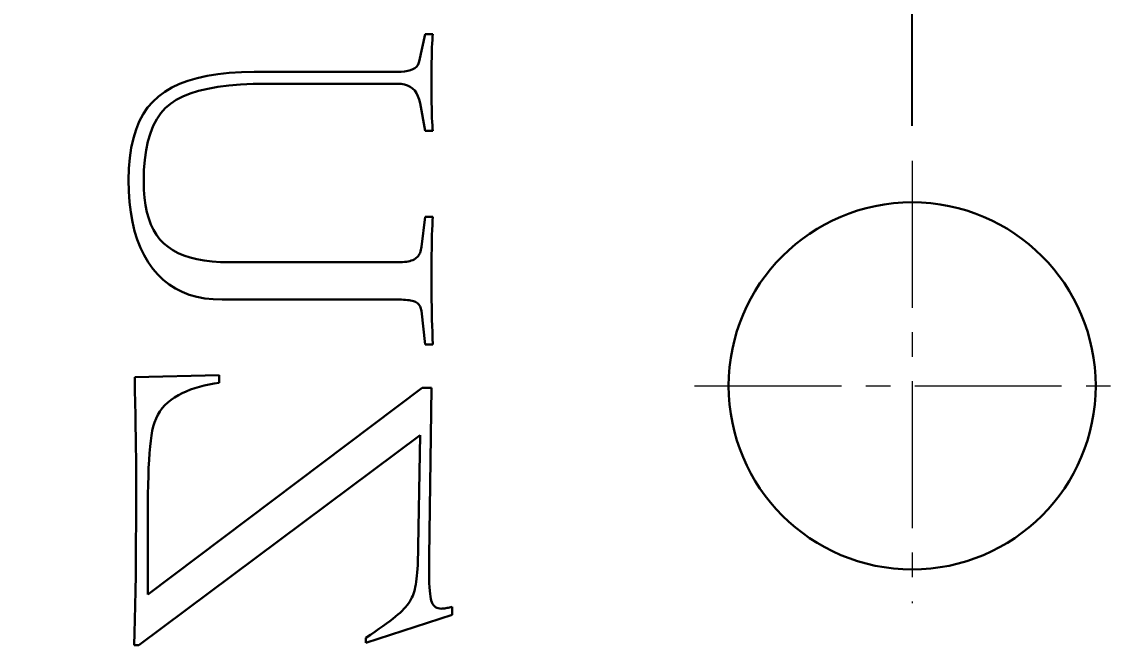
# Model space of a CAD drawing. Header units: millimetres. Extents: x -105 to 105, y -148 to 148.
# Drawn here: x 30.08 to 39.04, y 58.7 to 63.79 of the extents above; entities that cross this region are included whole.
import ezdxf

# ---------------------------------------------------------------- set-up
doc = ezdxf.new("R2010")
doc.units = ezdxf.units.MM
doc.header["$PDSIZE"] = -5
doc.linetypes.add('点画线', pattern=[18, 12, -2, 2, -2])
doc.layers.get('0').update_dxf_attribs({"lineweight": 18})
doc.styles.get("Standard").update_dxf_attribs({"font": 'txt.shx'})
doc.dimstyles.get("Standard").update_dxf_attribs({"dimtxt": 0.18, "dimasz": 0.18, "dimexe": 0.18, "dimexo": 0.0625, "dimgap": 0.09, "dimtad": 0, "dimtih": 1, "dimtoh": 1, "dimdec": 4, "dimzin": 0, "dimdsep": 46, "dimtxsty": 'Standard', "dimcen": 0.09, "dimdle": 0.36, "dimadec": 0, "dimazin": 0, "dimtfac": 1, "dimtdec": 4, "dimtofl": 0, "dimtmove": 0, "dimatfit": 3, "dimfxl": 1, "dimtolj": 1, "dimarcsym": 0})

# ---------------------------------------------------------------- blocks, each defined once
blk = doc.blocks.new('*D6')
at = {"color": 0, "lineweight": -2, "transparency": 16777216}
for p, q in [((8.3532, 62.9437), (8.3532, 76.8586)), ((37.3532, 62.9437), (37.3532, 76.8586)), ((10.8532, 75.6086), (34.8532, 75.6086))]:
    blk.add_line(p, q, dxfattribs=at)
at = {"color": 0, "linetype": '点画线', "transparency": 16777216}
for points in [[(10.8532, 76.0252), (10.8532, 75.1919), (8.3532, 75.6086)], [(34.8532, 76.0252), (34.8532, 75.1919), (37.3532, 75.6086)]]:
    blk.add_solid(points, dxfattribs=at)
at = {"layer": 'Defpoints', "color": 0, "linetype": '点画线', "transparency": 16777216}
for p in [(37.3532, 75.6086), (8.3532, 62.3187), (37.3532, 62.3187)]:
    blk.add_point(p, dxfattribs=at)
at = {"color": 0, "linetype": '点画线', "transparency": 16777216, "insert": (22.8532, 77.4836), "char_height": 2.5, "attachment_point": 5}
blk.add_mtext('\\A1;29', dxfattribs=at)

msp = doc.modelspace()

# ---------------------------------------------------------------- linework, layer by layer
at = {"color": 7, "lineweight": 30, "ltscale": 0.005739}
msp.add_line((33.3742, 63.6939), (33.324, 63.4699), dxfattribs=at)
at = {"color": 7, "lineweight": 30, "ltscale": 0.001544}
for p, q in [((33.436, 63.6939), (33.3742, 63.6939)), ((33.3742, 62.9022), (33.436, 62.9022)), ((33.436, 62.1994), (33.3742, 62.1994)), ((33.3742, 61.1567), (33.436, 61.1567))]:
    msp.add_line(p, q, dxfattribs=at)
at = {"color": 7, "lineweight": 30, "ltscale": 0.000637972}
msp.add_line((33.4318, 63.6471), (33.4338, 63.6725), dxfattribs=at)
at = {"color": 7, "lineweight": 30, "ltscale": 0.000537065}
msp.add_line((33.4338, 63.6725), (33.436, 63.6939), dxfattribs=at)
at = {"color": 7, "lineweight": 30, "ltscale": 0.000943893}
msp.add_line((33.4273, 63.5462), (33.4286, 63.5839), dxfattribs=at)
at = {"color": 7, "lineweight": 30, "ltscale": 0.000841624}
msp.add_line((33.4286, 63.5839), (33.4301, 63.6175), dxfattribs=at)
at = {"color": 7, "lineweight": 30, "ltscale": 0.000739805}
msp.add_line((33.4301, 63.6175), (33.4318, 63.6471), dxfattribs=at)
at = {"color": 7, "lineweight": 30, "ltscale": 0.001148}
msp.add_line((33.4255, 63.4584), (33.4263, 63.5043), dxfattribs=at)
at = {"color": 7, "lineweight": 30, "ltscale": 0.001046}
msp.add_line((33.4263, 63.5043), (33.4273, 63.5462), dxfattribs=at)
at = {"color": 7, "lineweight": 30, "ltscale": 0.000573526}
msp.add_line((33.2526, 63.3985), (33.2305, 63.3926), dxfattribs=at)
at = {"color": 7, "lineweight": 30, "ltscale": 0.000517254}
msp.add_line((33.2719, 63.4062), (33.2526, 63.3985), dxfattribs=at)
at = {"color": 7, "lineweight": 30, "ltscale": 0.000469559}
msp.add_line((33.2882, 63.4155), (33.2719, 63.4062), dxfattribs=at)
at = {"color": 7, "lineweight": 30, "ltscale": 0.000433648}
msp.add_line((33.3015, 63.4266), (33.2882, 63.4155), dxfattribs=at)
at = {"color": 7, "lineweight": 30, "ltscale": 0.000411902}
msp.add_line((33.312, 63.4393), (33.3015, 63.4266), dxfattribs=at)
at = {"color": 7, "lineweight": 30, "ltscale": 0.000406576}
msp.add_line((33.3194, 63.4538), (33.312, 63.4393), dxfattribs=at)
at = {"color": 7, "lineweight": 30, "ltscale": 0.000419323}
msp.add_line((33.324, 63.4699), (33.3194, 63.4538), dxfattribs=at)
at = {"color": 7, "lineweight": 30, "ltscale": 0.001353}
msp.add_line((33.4245, 63.3543), (33.4249, 63.4084), dxfattribs=at)
at = {"color": 7, "lineweight": 30, "ltscale": 0.00125}
msp.add_line((33.4249, 63.4084), (33.4255, 63.4584), dxfattribs=at)
at = {"color": 7, "lineweight": 30, "ltscale": 0.001856}
msp.add_line((31.4345, 63.3126), (31.3651, 63.2865), dxfattribs=at)
at = {"color": 7, "lineweight": 30, "ltscale": 0.001964}
msp.add_line((31.51, 63.3347), (31.4345, 63.3126), dxfattribs=at)
at = {"color": 7, "lineweight": 30, "ltscale": 0.002084}
msp.add_line((31.5913, 63.3528), (31.51, 63.3347), dxfattribs=at)
at = {"color": 7, "lineweight": 30, "ltscale": 0.002211}
msp.add_line((31.6786, 63.3669), (31.5913, 63.3528), dxfattribs=at)
at = {"color": 7, "lineweight": 30, "ltscale": 0.002345}
msp.add_line((31.7719, 63.3769), (31.6786, 63.3669), dxfattribs=at)
at = {"color": 7, "lineweight": 30, "ltscale": 0.002485}
msp.add_line((31.8711, 63.3829), (31.7719, 63.3769), dxfattribs=at)
at = {"color": 7, "lineweight": 30, "ltscale": 0.00263}
msp.add_line((31.9763, 63.3849), (31.8711, 63.3829), dxfattribs=at)
at = {"color": 7, "lineweight": 30, "ltscale": 0.029253}
msp.add_line((33.1464, 63.3849), (31.9763, 63.3849), dxfattribs=at)
at = {"color": 7, "lineweight": 30, "ltscale": 0.000774673}
msp.add_line((33.1773, 63.3858), (33.1464, 63.3849), dxfattribs=at)
at = {"color": 7, "lineweight": 30, "ltscale": 0.000703287}
msp.add_line((33.2054, 63.3883), (33.1773, 63.3858), dxfattribs=at)
at = {"color": 7, "lineweight": 30, "ltscale": 0.000636792}
msp.add_line((33.2305, 63.3926), (33.2054, 63.3883), dxfattribs=at)
at = {"color": 7, "lineweight": 30, "ltscale": 0.001455}
msp.add_line((33.4244, 63.2961), (33.4245, 63.3543), dxfattribs=at)
at = {"color": 7, "lineweight": 30, "ltscale": 0.001605}
msp.add_line((31.244, 63.2223), (31.1923, 63.1841), dxfattribs=at)
at = {"color": 7, "lineweight": 30, "ltscale": 0.001674}
msp.add_line((31.3016, 63.2564), (31.244, 63.2223), dxfattribs=at)
at = {"color": 7, "lineweight": 30, "ltscale": 0.001757}
msp.add_line((31.3651, 63.2865), (31.3016, 63.2564), dxfattribs=at)
at = {"color": 7, "lineweight": 30, "ltscale": 0.001784}
msp.add_line((31.4532, 63.208), (31.5213, 63.2293), dxfattribs=at)
at = {"color": 7, "lineweight": 30, "ltscale": 0.00193}
msp.add_line((31.5213, 63.2293), (31.5964, 63.2474), dxfattribs=at)
at = {"color": 7, "lineweight": 30, "ltscale": 0.002085}
msp.add_line((31.5964, 63.2474), (31.6784, 63.2621), dxfattribs=at)
at = {"color": 7, "lineweight": 30, "ltscale": 0.002245}
msp.add_line((31.6784, 63.2621), (31.7675, 63.2736), dxfattribs=at)
at = {"color": 7, "lineweight": 30, "ltscale": 0.00241}
msp.add_line((31.7675, 63.2736), (31.8636, 63.2818), dxfattribs=at)
at = {"color": 7, "lineweight": 30, "ltscale": 0.002579}
msp.add_line((31.8636, 63.2818), (31.9666, 63.2868), dxfattribs=at)
at = {"color": 7, "lineweight": 30, "ltscale": 0.002751}
msp.add_line((31.9666, 63.2868), (32.0767, 63.2884), dxfattribs=at)
at = {"color": 7, "lineweight": 30, "ltscale": 0.026743}
msp.add_line((32.0767, 63.2884), (33.1464, 63.2884), dxfattribs=at)
at = {"color": 7, "lineweight": 30, "ltscale": 0.000742638}
msp.add_line((33.1464, 63.2884), (33.176, 63.2868), dxfattribs=at)
at = {"color": 7, "lineweight": 30, "ltscale": 0.000690054}
msp.add_line((33.176, 63.2868), (33.2032, 63.2821), dxfattribs=at)
at = {"color": 7, "lineweight": 30, "ltscale": 0.000648136}
msp.add_line((33.2032, 63.2821), (33.2279, 63.2741), dxfattribs=at)
at = {"color": 7, "lineweight": 30, "ltscale": 0.000621405}
msp.add_line((33.2279, 63.2741), (33.2502, 63.2631), dxfattribs=at)
at = {"color": 7, "lineweight": 30, "ltscale": 0.000609394}
msp.add_line((33.2502, 63.2631), (33.2699, 63.2488), dxfattribs=at)
at = {"color": 7, "lineweight": 30, "ltscale": 0.000613796}
msp.add_line((33.2699, 63.2488), (33.2872, 63.2314), dxfattribs=at)
at = {"color": 7, "lineweight": 30, "ltscale": 0.000634117}
msp.add_line((33.2872, 63.2314), (33.3021, 63.2108), dxfattribs=at)
at = {"color": 7, "lineweight": 30, "ltscale": 0.001454}
msp.add_line((33.4245, 63.238), (33.4244, 63.2961), dxfattribs=at)
at = {"color": 7, "lineweight": 30, "ltscale": 0.00135}
msp.add_line((33.4249, 63.184), (33.4245, 63.238), dxfattribs=at)
at = {"color": 7, "lineweight": 30, "ltscale": 0.001596}
msp.add_line((31.1461, 63.1412), (31.1047, 63.0925), dxfattribs=at)
at = {"color": 7, "lineweight": 30, "ltscale": 0.001578}
msp.add_line((31.1923, 63.1841), (31.1461, 63.1412), dxfattribs=at)
at = {"color": 7, "lineweight": 30, "ltscale": 0.001371}
msp.add_line((31.2494, 63.0884), (31.2908, 63.1243), dxfattribs=at)
at = {"color": 7, "lineweight": 30, "ltscale": 0.001412}
msp.add_line((31.2908, 63.1243), (31.3379, 63.1555), dxfattribs=at)
at = {"color": 7, "lineweight": 30, "ltscale": 0.001523}
msp.add_line((31.3379, 63.1555), (31.3921, 63.1834), dxfattribs=at)
at = {"color": 7, "lineweight": 30, "ltscale": 0.001647}
msp.add_line((31.3921, 63.1834), (31.4532, 63.208), dxfattribs=at)
at = {"color": 7, "lineweight": 30, "ltscale": 0.000669515}
msp.add_line((33.3021, 63.2108), (33.3144, 63.1871), dxfattribs=at)
at = {"color": 7, "lineweight": 30, "ltscale": 0.0007167}
msp.add_line((33.3144, 63.1871), (33.3243, 63.1602), dxfattribs=at)
at = {"color": 7, "lineweight": 30, "ltscale": 0.000774767}
msp.add_line((33.3243, 63.1602), (33.3317, 63.1301), dxfattribs=at)
at = {"color": 7, "lineweight": 30, "ltscale": 0.005794}
msp.add_line((33.3317, 63.1301), (33.3742, 62.9022), dxfattribs=at)
at = {"color": 7, "lineweight": 30, "ltscale": 0.001246}
msp.add_line((33.4255, 63.1341), (33.4249, 63.184), dxfattribs=at)
at = {"color": 7, "lineweight": 30, "ltscale": 0.001141}
msp.add_line((33.4263, 63.0885), (33.4255, 63.1341), dxfattribs=at)
at = {"color": 7, "lineweight": 30, "ltscale": 0.001693}
msp.add_line((31.0682, 63.0383), (31.0366, 62.9784), dxfattribs=at)
at = {"color": 7, "lineweight": 30, "ltscale": 0.001635}
msp.add_line((31.1047, 63.0925), (31.0682, 63.0383), dxfattribs=at)
at = {"color": 7, "lineweight": 30, "ltscale": 0.001456}
msp.add_line((31.1795, 62.9982), (31.2123, 63.0463), dxfattribs=at)
at = {"color": 7, "lineweight": 30, "ltscale": 0.001402}
msp.add_line((31.2123, 63.0463), (31.2494, 63.0884), dxfattribs=at)
at = {"color": 7, "lineweight": 30, "ltscale": 0.001037}
msp.add_line((33.4273, 63.047), (33.4263, 63.0885), dxfattribs=at)
at = {"color": 7, "lineweight": 30, "ltscale": 0.000933027}
msp.add_line((33.4286, 63.0097), (33.4273, 63.047), dxfattribs=at)
at = {"color": 7, "lineweight": 30, "ltscale": 0.00177}
msp.add_line((31.0366, 62.9784), (31.0099, 62.9128), dxfattribs=at)
at = {"color": 7, "lineweight": 30, "ltscale": 0.001532}
msp.add_line((31.1512, 62.9438), (31.1795, 62.9982), dxfattribs=at)
at = {"color": 7, "lineweight": 30, "ltscale": 0.000829049}
msp.add_line((33.4301, 62.9766), (33.4286, 63.0097), dxfattribs=at)
at = {"color": 7, "lineweight": 30, "ltscale": 0.000725525}
msp.add_line((33.4318, 62.9476), (33.4301, 62.9766), dxfattribs=at)
at = {"color": 7, "lineweight": 30, "ltscale": 0.000621618}
msp.add_line((33.4338, 62.9228), (33.4318, 62.9476), dxfattribs=at)
at = {"color": 7, "lineweight": 30, "ltscale": 0.001862}
msp.add_line((31.0099, 62.9128), (30.988, 62.8417), dxfattribs=at)
at = {"color": 7, "lineweight": 30, "ltscale": 0.001736}
msp.add_line((31.1075, 62.8168), (31.1272, 62.8834), dxfattribs=at)
at = {"color": 7, "lineweight": 30, "ltscale": 0.001626}
msp.add_line((31.1272, 62.8834), (31.1512, 62.9438), dxfattribs=at)
at = {"color": 7, "lineweight": 30, "ltscale": 0.000518664}
msp.add_line((33.436, 62.9022), (33.4338, 62.9228), dxfattribs=at)
at = {"color": 7, "lineweight": 30, "ltscale": 0.001967}
msp.add_line((30.988, 62.8417), (30.971, 62.7649), dxfattribs=at)
at = {"color": 7, "lineweight": 30, "ltscale": 0.001858}
msp.add_line((31.0923, 62.7441), (31.1075, 62.8168), dxfattribs=at)
at = {"color": 7, "lineweight": 30, "ltscale": 0.00221}
msp.add_line((30.9588, 62.6824), (30.9515, 62.5943), dxfattribs=at)
at = {"color": 7, "lineweight": 30, "ltscale": 0.002083}
msp.add_line((30.971, 62.7649), (30.9588, 62.6824), dxfattribs=at)
at = {"color": 7, "lineweight": 30, "ltscale": 0.001991}
msp.add_line((31.0813, 62.6652), (31.0923, 62.7441), dxfattribs=at)
at = {"color": 7, "lineweight": 30, "ltscale": 0.002344}
msp.add_line((30.9515, 62.5943), (30.949, 62.5006), dxfattribs=at)
at = {"color": 7, "lineweight": 30, "ltscale": 0.002131}
msp.add_line((31.0748, 62.5802), (31.0813, 62.6652), dxfattribs=at)
at = {"linetype": '点画线', "ltscale": 0.1}
for p, q in [((37.3532, 62.6568), (37.3532, 59.0419)), ((35.5748, 60.8187), (39.044, 60.8187))]:
    msp.add_line(p, q, dxfattribs=at)
at = {"color": 7, "lineweight": 30, "ltscale": 0.002302}
msp.add_line((30.949, 62.5006), (30.951, 62.4086), dxfattribs=at)
at = {"color": 7, "lineweight": 30, "ltscale": 0.00228}
msp.add_line((31.0726, 62.489), (31.0748, 62.5802), dxfattribs=at)
at = {"color": 7, "lineweight": 30, "ltscale": 0.002197}
msp.add_line((30.951, 62.4086), (30.9569, 62.3209), dxfattribs=at)
at = {"color": 7, "lineweight": 30, "ltscale": 0.001708}
msp.add_line((31.0743, 62.4207), (31.0726, 62.489), dxfattribs=at)
at = {"color": 7, "lineweight": 30, "ltscale": 0.001614}
msp.add_line((31.0792, 62.3563), (31.0743, 62.4207), dxfattribs=at)
at = {"color": 7, "lineweight": 30, "ltscale": 0.002098}
msp.add_line((30.9569, 62.3209), (30.9668, 62.2376), dxfattribs=at)
at = {"color": 7, "lineweight": 30, "ltscale": 0.001525}
msp.add_line((31.0874, 62.2959), (31.0792, 62.3563), dxfattribs=at)
at = {"color": 7, "lineweight": 30, "ltscale": 0.002004}
msp.add_line((30.9668, 62.2376), (30.9806, 62.1586), dxfattribs=at)
at = {"color": 7, "lineweight": 30, "ltscale": 0.001441}
msp.add_line((31.0989, 62.2394), (31.0874, 62.2959), dxfattribs=at)
at = {"color": 7, "lineweight": 30, "ltscale": 0.001365}
msp.add_line((31.1137, 62.1868), (31.0989, 62.2394), dxfattribs=at)
at = {"color": 7, "lineweight": 30, "ltscale": 0.001916}
msp.add_line((30.9806, 62.1586), (30.9983, 62.084), dxfattribs=at)
at = {"color": 7, "lineweight": 30, "ltscale": 0.001297}
msp.add_line((31.1317, 62.1382), (31.1137, 62.1868), dxfattribs=at)
at = {"color": 7, "lineweight": 30, "ltscale": 0.001238}
msp.add_line((31.1531, 62.0935), (31.1317, 62.1382), dxfattribs=at)
at = {"color": 7, "lineweight": 30, "ltscale": 0.006131}
msp.add_line((33.3742, 62.1994), (33.3433, 61.9561), dxfattribs=at)
at = {"color": 7, "lineweight": 30, "ltscale": 0.000878928}
msp.add_line((33.4318, 62.1341), (33.4338, 62.1692), dxfattribs=at)
at = {"color": 7, "lineweight": 30, "ltscale": 0.000757685}
msp.add_line((33.4338, 62.1692), (33.436, 62.1994), dxfattribs=at)
at = {"color": 7, "lineweight": 30, "ltscale": 0.001838}
msp.add_line((30.9983, 62.084), (31.0199, 62.0138), dxfattribs=at)
at = {"color": 7, "lineweight": 30, "ltscale": 0.00119}
msp.add_line((31.1777, 62.0528), (31.1531, 62.0935), dxfattribs=at)
at = {"color": 7, "lineweight": 30, "ltscale": 0.001155}
msp.add_line((31.2056, 62.016), (31.1777, 62.0528), dxfattribs=at)
at = {"color": 7, "lineweight": 30, "ltscale": 0.001243}
msp.add_line((33.4273, 61.9995), (33.4286, 62.0492), dxfattribs=at)
at = {"color": 7, "lineweight": 30, "ltscale": 0.001122}
msp.add_line((33.4286, 62.0492), (33.4301, 62.0941), dxfattribs=at)
at = {"color": 7, "lineweight": 30, "ltscale": 0.001}
msp.add_line((33.4301, 62.0941), (33.4318, 62.1341), dxfattribs=at)
at = {"color": 7, "lineweight": 30, "ltscale": 0.001766}
msp.add_line((31.0199, 62.0138), (31.0455, 61.9479), dxfattribs=at)
at = {"color": 7, "lineweight": 30, "ltscale": 0.001132}
msp.add_line((31.2367, 61.9831), (31.2056, 62.016), dxfattribs=at)
at = {"color": 7, "lineweight": 30, "ltscale": 0.00114}
msp.add_line((31.2716, 61.9538), (31.2367, 61.9831), dxfattribs=at)
at = {"color": 7, "lineweight": 30, "ltscale": 0.001364}
msp.add_line((33.4263, 61.945), (33.4273, 61.9995), dxfattribs=at)
at = {"color": 7, "lineweight": 30, "ltscale": 0.001706}
msp.add_line((31.0455, 61.9479), (31.0751, 61.8864), dxfattribs=at)
at = {"color": 7, "lineweight": 30, "ltscale": 0.001656}
msp.add_line((31.0751, 61.8864), (31.1086, 61.8293), dxfattribs=at)
at = {"color": 7, "lineweight": 30, "ltscale": 0.001176}
msp.add_line((31.3106, 61.9275), (31.2716, 61.9538), dxfattribs=at)
at = {"color": 7, "lineweight": 30, "ltscale": 0.001224}
msp.add_line((31.3538, 61.9044), (31.3106, 61.9275), dxfattribs=at)
at = {"color": 7, "lineweight": 30, "ltscale": 0.001285}
msp.add_line((31.4011, 61.8843), (31.3538, 61.9044), dxfattribs=at)
at = {"color": 7, "lineweight": 30, "ltscale": 0.001354}
msp.add_line((31.4525, 61.8673), (31.4011, 61.8843), dxfattribs=at)
at = {"color": 7, "lineweight": 30, "ltscale": 0.000261867}
msp.add_line((33.3075, 61.8708), (33.2997, 61.8638), dxfattribs=at)
at = {"color": 7, "lineweight": 30, "ltscale": 0.000263073}
msp.add_line((33.3145, 61.8786), (33.3075, 61.8708), dxfattribs=at)
at = {"color": 7, "lineweight": 30, "ltscale": 0.000267352}
msp.add_line((33.3208, 61.8873), (33.3145, 61.8786), dxfattribs=at)
at = {"color": 7, "lineweight": 30, "ltscale": 0.000274318}
msp.add_line((33.3264, 61.8967), (33.3208, 61.8873), dxfattribs=at)
at = {"color": 7, "lineweight": 30, "ltscale": 0.000283601}
msp.add_line((33.3313, 61.907), (33.3264, 61.8967), dxfattribs=at)
at = {"color": 7, "lineweight": 30, "ltscale": 0.000294856}
msp.add_line((33.3354, 61.918), (33.3313, 61.907), dxfattribs=at)
at = {"color": 7, "lineweight": 30, "ltscale": 0.000308813}
msp.add_line((33.3388, 61.9299), (33.3354, 61.918), dxfattribs=at)
at = {"color": 7, "lineweight": 30, "ltscale": 0.000323876}
msp.add_line((33.3414, 61.9426), (33.3388, 61.9299), dxfattribs=at)
at = {"color": 7, "lineweight": 30, "ltscale": 0.000340898}
msp.add_line((33.3433, 61.9561), (33.3414, 61.9426), dxfattribs=at)
at = {"color": 7, "lineweight": 30, "ltscale": 0.001607}
for p, q in [((33.4249, 61.8213), (33.4255, 61.8855)), ((31.6316, 61.8348), (31.5678, 61.8426))]:
    msp.add_line(p, q, dxfattribs=at)
at = {"color": 7, "lineweight": 30, "ltscale": 0.001486}
msp.add_line((33.4255, 61.8855), (33.4263, 61.945), dxfattribs=at)
at = {"color": 7, "lineweight": 30, "ltscale": 0.001617}
msp.add_line((31.1086, 61.8293), (31.146, 61.7765), dxfattribs=at)
at = {"color": 7, "lineweight": 30, "ltscale": 0.001431}
msp.add_line((31.5081, 61.8534), (31.4525, 61.8673), dxfattribs=at)
at = {"color": 7, "lineweight": 30, "ltscale": 0.001517}
msp.add_line((31.5678, 61.8426), (31.5081, 61.8534), dxfattribs=at)
at = {"color": 7, "lineweight": 30, "ltscale": 0.001702}
msp.add_line((31.6995, 61.8302), (31.6316, 61.8348), dxfattribs=at)
at = {"color": 7, "lineweight": 30, "ltscale": 0.001802}
msp.add_line((31.7716, 61.8287), (31.6995, 61.8302), dxfattribs=at)
at = {"color": 7, "lineweight": 30, "ltscale": 0.034466}
msp.add_line((33.1502, 61.8287), (31.7716, 61.8287), dxfattribs=at)
at = {"color": 7, "lineweight": 30, "ltscale": 0.000470027}
msp.add_line((33.169, 61.829), (33.1502, 61.8287), dxfattribs=at)
at = {"color": 7, "lineweight": 30, "ltscale": 0.000443801}
msp.add_line((33.1867, 61.8298), (33.169, 61.829), dxfattribs=at)
at = {"color": 7, "lineweight": 30, "ltscale": 0.000419642}
msp.add_line((33.2035, 61.8313), (33.1867, 61.8298), dxfattribs=at)
at = {"color": 7, "lineweight": 30, "ltscale": 0.000394663}
msp.add_line((33.2191, 61.8333), (33.2035, 61.8313), dxfattribs=at)
at = {"color": 7, "lineweight": 30, "ltscale": 0.000371191}
msp.add_line((33.2337, 61.8359), (33.2191, 61.8333), dxfattribs=at)
at = {"color": 7, "lineweight": 30, "ltscale": 0.000348744}
msp.add_line((33.2473, 61.8391), (33.2337, 61.8359), dxfattribs=at)
at = {"color": 7, "lineweight": 30, "ltscale": 0.000326633}
msp.add_line((33.2598, 61.8429), (33.2473, 61.8391), dxfattribs=at)
at = {"color": 7, "lineweight": 30, "ltscale": 0.000307422}
msp.add_line((33.2713, 61.8472), (33.2598, 61.8429), dxfattribs=at)
at = {"color": 7, "lineweight": 30, "ltscale": 0.000288555}
msp.add_line((33.2818, 61.8521), (33.2713, 61.8472), dxfattribs=at)
at = {"color": 7, "lineweight": 30, "ltscale": 0.000272268}
msp.add_line((33.2912, 61.8576), (33.2818, 61.8521), dxfattribs=at)
at = {"color": 7, "lineweight": 30, "ltscale": 0.000263354}
msp.add_line((33.2997, 61.8638), (33.2912, 61.8576), dxfattribs=at)
at = {"color": 7, "lineweight": 30, "ltscale": 0.001729}
msp.add_line((33.4245, 61.7521), (33.4249, 61.8213), dxfattribs=at)
at = {"color": 7, "lineweight": 30, "ltscale": 0.001581}
msp.add_line((31.146, 61.7765), (31.1871, 61.7285), dxfattribs=at)
at = {"color": 7, "lineweight": 30, "ltscale": 0.001549}
msp.add_line((31.1871, 61.7285), (31.2317, 61.6855), dxfattribs=at)
at = {"color": 7, "lineweight": 30, "ltscale": 0.001851}
msp.add_line((33.4244, 61.6781), (33.4245, 61.7521), dxfattribs=at)
at = {"color": 7, "lineweight": 30, "ltscale": 0.001531}
msp.add_line((31.2317, 61.6855), (31.2798, 61.6475), dxfattribs=at)
at = {"color": 7, "lineweight": 30, "ltscale": 0.001529}
msp.add_line((31.2798, 61.6475), (31.3314, 61.6146), dxfattribs=at)
at = {"color": 7, "lineweight": 30, "ltscale": 0.001541}
msp.add_line((31.3314, 61.6146), (31.3864, 61.5868), dxfattribs=at)
at = {"color": 7, "lineweight": 30, "ltscale": 0.001329}
msp.add_line((33.4245, 61.6249), (33.4244, 61.6781), dxfattribs=at)
at = {"color": 7, "lineweight": 30, "ltscale": 0.001324}
msp.add_line((33.4249, 61.5719), (33.4245, 61.6249), dxfattribs=at)
at = {"color": 7, "lineweight": 30, "ltscale": 0.001569}
msp.add_line((31.3864, 61.5868), (31.4449, 61.5641), dxfattribs=at)
at = {"color": 7, "lineweight": 30, "ltscale": 0.001611}
msp.add_line((31.4449, 61.5641), (31.5069, 61.5464), dxfattribs=at)
at = {"color": 7, "lineweight": 30, "ltscale": 0.001667}
msp.add_line((31.5069, 61.5464), (31.5723, 61.5337), dxfattribs=at)
at = {"color": 7, "lineweight": 30, "ltscale": 0.001734}
msp.add_line((31.5723, 61.5337), (31.6413, 61.5261), dxfattribs=at)
at = {"color": 7, "lineweight": 30, "ltscale": 0.001811}
msp.add_line((31.6413, 61.5261), (31.7137, 61.5236), dxfattribs=at)
at = {"color": 7, "lineweight": 30, "ltscale": 0.036204}
msp.add_line((31.7137, 61.5236), (33.1618, 61.5236), dxfattribs=at)
at = {"color": 7, "lineweight": 30, "ltscale": 0.00045016}
msp.add_line((33.1618, 61.5236), (33.1798, 61.5234), dxfattribs=at)
at = {"color": 7, "lineweight": 30, "ltscale": 0.000424442}
msp.add_line((33.1798, 61.5234), (33.1968, 61.5228), dxfattribs=at)
at = {"color": 7, "lineweight": 30, "ltscale": 0.000398979}
msp.add_line((33.1968, 61.5228), (33.2127, 61.5219), dxfattribs=at)
at = {"color": 7, "lineweight": 30, "ltscale": 0.000373842}
msp.add_line((33.2127, 61.5219), (33.2276, 61.5205), dxfattribs=at)
at = {"color": 7, "lineweight": 30, "ltscale": 0.000349094}
msp.add_line((33.2276, 61.5205), (33.2415, 61.5188), dxfattribs=at)
at = {"color": 7, "lineweight": 30, "ltscale": 0.000324039}
msp.add_line((33.2415, 61.5188), (33.2543, 61.5166), dxfattribs=at)
at = {"color": 7, "lineweight": 30, "ltscale": 0.000301106}
msp.add_line((33.2543, 61.5166), (33.266, 61.5141), dxfattribs=at)
at = {"color": 7, "lineweight": 30, "ltscale": 0.000277477}
msp.add_line((33.266, 61.5141), (33.2767, 61.5112), dxfattribs=at)
at = {"color": 7, "lineweight": 30, "ltscale": 0.00025538}
msp.add_line((33.2767, 61.5112), (33.2864, 61.5079), dxfattribs=at)
at = {"color": 7, "lineweight": 30, "ltscale": 0.001318}
msp.add_line((33.4255, 61.5192), (33.4249, 61.5719), dxfattribs=at)
at = {"color": 7, "lineweight": 30, "ltscale": 0.001312}
msp.add_line((33.4263, 61.4667), (33.4255, 61.5192), dxfattribs=at)
at = {"color": 7, "lineweight": 30, "ltscale": 0.000234595}
msp.add_line((33.2864, 61.5079), (33.2951, 61.5043), dxfattribs=at)
at = {"color": 7, "lineweight": 30, "ltscale": 0.000221212}
msp.add_line((33.2951, 61.5043), (33.3028, 61.5001), dxfattribs=at)
at = {"color": 7, "lineweight": 30, "ltscale": 0.000215858}
msp.add_line((33.3028, 61.5001), (33.3099, 61.4952), dxfattribs=at)
at = {"color": 7, "lineweight": 30, "ltscale": 0.000213917}
msp.add_line((33.3099, 61.4952), (33.3164, 61.4896), dxfattribs=at)
at = {"color": 7, "lineweight": 30, "ltscale": 0.000214606}
msp.add_line((33.3164, 61.4896), (33.3222, 61.4833), dxfattribs=at)
at = {"color": 7, "lineweight": 30, "ltscale": 0.000217139}
msp.add_line((33.3222, 61.4833), (33.3274, 61.4763), dxfattribs=at)
at = {"color": 7, "lineweight": 30, "ltscale": 0.000222252}
msp.add_line((33.3274, 61.4763), (33.3319, 61.4686), dxfattribs=at)
at = {"color": 7, "lineweight": 30, "ltscale": 0.000230609}
msp.add_line((33.3319, 61.4686), (33.3357, 61.4602), dxfattribs=at)
at = {"color": 7, "lineweight": 30, "ltscale": 0.000240264}
msp.add_line((33.3357, 61.4602), (33.3389, 61.4511), dxfattribs=at)
at = {"color": 7, "lineweight": 30, "ltscale": 0.000252219}
msp.add_line((33.3389, 61.4511), (33.3414, 61.4414), dxfattribs=at)
at = {"color": 7, "lineweight": 30, "ltscale": 0.000265982}
msp.add_line((33.3414, 61.4414), (33.3433, 61.4309), dxfattribs=at)
at = {"color": 7, "lineweight": 30, "ltscale": 0.006898}
msp.add_line((33.3433, 61.4309), (33.3742, 61.1567), dxfattribs=at)
at = {"color": 7, "lineweight": 30, "ltscale": 0.001306}
msp.add_line((33.4273, 61.4145), (33.4263, 61.4667), dxfattribs=at)
at = {"color": 7, "lineweight": 30, "ltscale": 0.001301}
msp.add_line((33.4286, 61.3625), (33.4273, 61.4145), dxfattribs=at)
at = {"color": 7, "lineweight": 30, "ltscale": 0.001295}
msp.add_line((33.4301, 61.3107), (33.4286, 61.3625), dxfattribs=at)
at = {"color": 7, "lineweight": 30, "ltscale": 0.00129}
msp.add_line((33.4318, 61.2591), (33.4301, 61.3107), dxfattribs=at)
at = {"color": 7, "lineweight": 30, "ltscale": 0.001284}
msp.add_line((33.4338, 61.2078), (33.4318, 61.2591), dxfattribs=at)
at = {"color": 7, "lineweight": 30, "ltscale": 0.001278}
msp.add_line((33.436, 61.1567), (33.4338, 61.2078), dxfattribs=at)
at = {"color": 7, "lineweight": 30, "ltscale": 0.017286}
msp.add_line((31.6905, 60.9057), (30.9992, 60.8903), dxfattribs=at)
at = {"color": 7, "lineweight": 30, "ltscale": 0.002671}
msp.add_line((30.9992, 60.8903), (31.0014, 60.7834), dxfattribs=at)
at = {"color": 7, "lineweight": 30, "ltscale": 0.001545}
msp.add_line((31.6905, 60.8439), (31.6905, 60.9057), dxfattribs=at)
at = {"color": 7, "lineweight": 30, "ltscale": 0.07011}
msp.add_line((33.3472, 60.8014), (31.1074, 59.1139), dxfattribs=at)
at = {"color": 7, "lineweight": 30, "ltscale": 0.000948905}
msp.add_line((31.4553, 60.7879), (31.4911, 60.8005), dxfattribs=at)
at = {"color": 7, "lineweight": 30, "ltscale": 0.000971413}
msp.add_line((31.4911, 60.8005), (31.5283, 60.8118), dxfattribs=at)
at = {"color": 7, "lineweight": 30, "ltscale": 0.00099477}
msp.add_line((31.5283, 60.8118), (31.5668, 60.8218), dxfattribs=at)
at = {"color": 7, "lineweight": 30, "ltscale": 0.001021}
msp.add_line((31.5668, 60.8218), (31.6067, 60.8305), dxfattribs=at)
at = {"color": 7, "lineweight": 30, "ltscale": 0.001047}
msp.add_line((31.6067, 60.8305), (31.6479, 60.8379), dxfattribs=at)
at = {"color": 7, "lineweight": 30, "ltscale": 0.001075}
msp.add_line((31.6479, 60.8379), (31.6905, 60.8439), dxfattribs=at)
at = {"color": 7, "lineweight": 30, "ltscale": 0.001931}
msp.add_line((33.4244, 60.8014), (33.3472, 60.8014), dxfattribs=at)
at = {"color": 7, "lineweight": 30, "ltscale": 0.034469}
msp.add_line((33.4051, 59.4228), (33.4244, 60.8014), dxfattribs=at)
at = {"color": 7, "lineweight": 30, "ltscale": 0.002567}
msp.add_line((31.0014, 60.7834), (31.0034, 60.6808), dxfattribs=at)
at = {"color": 7, "lineweight": 30, "ltscale": 0.000844306}
msp.add_line((31.2706, 60.6837), (31.297, 60.7048), dxfattribs=at)
at = {"color": 7, "lineweight": 30, "ltscale": 0.000863784}
msp.add_line((31.297, 60.7048), (31.3256, 60.7242), dxfattribs=at)
at = {"color": 7, "lineweight": 30, "ltscale": 0.000881653}
msp.add_line((31.3256, 60.7242), (31.356, 60.7421), dxfattribs=at)
at = {"color": 7, "lineweight": 30, "ltscale": 0.000895685}
msp.add_line((31.356, 60.7421), (31.3877, 60.7587), dxfattribs=at)
at = {"color": 7, "lineweight": 30, "ltscale": 0.000911457}
msp.add_line((31.3877, 60.7587), (31.4208, 60.7739), dxfattribs=at)
at = {"color": 7, "lineweight": 30, "ltscale": 0.000929957}
msp.add_line((31.4208, 60.7739), (31.4553, 60.7879), dxfattribs=at)
at = {"color": 7, "lineweight": 30, "ltscale": 0.002462}
msp.add_line((31.0034, 60.6808), (31.0052, 60.5823), dxfattribs=at)
at = {"color": 7, "lineweight": 30, "ltscale": 0.000819566}
msp.add_line((31.2054, 60.6098), (31.2249, 60.6362), dxfattribs=at)
at = {"color": 7, "lineweight": 30, "ltscale": 0.000821433}
msp.add_line((31.2249, 60.6362), (31.2466, 60.6608), dxfattribs=at)
at = {"color": 7, "lineweight": 30, "ltscale": 0.00082942}
msp.add_line((31.2466, 60.6608), (31.2706, 60.6837), dxfattribs=at)
at = {"color": 7, "lineweight": 30, "ltscale": 0.002358}
msp.add_line((31.0052, 60.5823), (31.0067, 60.488), dxfattribs=at)
at = {"color": 7, "lineweight": 30, "ltscale": 0.00084994}
msp.add_line((31.1606, 60.5203), (31.1732, 60.5519), dxfattribs=at)
at = {"color": 7, "lineweight": 30, "ltscale": 0.000834397}
msp.add_line((31.1732, 60.5519), (31.1882, 60.5817), dxfattribs=at)
at = {"color": 7, "lineweight": 30, "ltscale": 0.000823391}
msp.add_line((31.1882, 60.5817), (31.2054, 60.6098), dxfattribs=at)
at = {"color": 7, "lineweight": 30, "ltscale": 0.002254}
msp.add_line((31.0067, 60.488), (31.0079, 60.3979), dxfattribs=at)
at = {"color": 7, "lineweight": 30, "ltscale": 0.000972319}
msp.add_line((31.1355, 60.4136), (31.1421, 60.452), dxfattribs=at)
at = {"color": 7, "lineweight": 30, "ltscale": 0.000898887}
msp.add_line((31.1421, 60.452), (31.1502, 60.487), dxfattribs=at)
at = {"color": 7, "lineweight": 30, "ltscale": 0.000872214}
msp.add_line((31.1502, 60.487), (31.1606, 60.5203), dxfattribs=at)
at = {"color": 7, "lineweight": 30, "ltscale": 0.002149}
msp.add_line((31.0079, 60.3979), (31.009, 60.3119), dxfattribs=at)
at = {"color": 7, "lineweight": 30, "ltscale": 0.071674}
msp.add_line((31.034, 58.7007), (33.3317, 60.4153), dxfattribs=at)
at = {"color": 7, "lineweight": 30, "ltscale": 0.001207}
msp.add_line((31.1244, 60.3225), (31.1296, 60.3705), dxfattribs=at)
at = {"color": 7, "lineweight": 30, "ltscale": 0.001089}
msp.add_line((31.1296, 60.3705), (31.1355, 60.4136), dxfattribs=at)
at = {"color": 7, "lineweight": 30, "ltscale": 0.026554}
msp.add_line((33.3317, 60.4153), (33.3124, 59.3533), dxfattribs=at)
at = {"color": 7, "lineweight": 30, "ltscale": 0.002045}
msp.add_line((31.009, 60.3119), (31.0098, 60.2301), dxfattribs=at)
at = {"color": 7, "lineweight": 30, "ltscale": 0.001444}
msp.add_line((31.1161, 60.212), (31.1199, 60.2697), dxfattribs=at)
at = {"color": 7, "lineweight": 30, "ltscale": 0.001325}
msp.add_line((31.1199, 60.2697), (31.1244, 60.3225), dxfattribs=at)
at = {"color": 7, "lineweight": 30, "ltscale": 0.001941}
msp.add_line((31.0098, 60.2301), (31.0104, 60.1525), dxfattribs=at)
at = {"color": 7, "lineweight": 30, "ltscale": 0.001563}
msp.add_line((31.113, 60.1496), (31.1161, 60.212), dxfattribs=at)
at = {"color": 7, "lineweight": 30, "ltscale": 0.001836}
msp.add_line((31.0104, 60.1525), (31.0107, 60.0791), dxfattribs=at)
at = {"color": 7, "lineweight": 30, "ltscale": 0.001732}
msp.add_line((31.0107, 60.0791), (31.0108, 60.0098), dxfattribs=at)
at = {"color": 7, "lineweight": 30, "ltscale": 0.001804}
msp.add_line((31.1088, 60.0102), (31.1105, 60.0823), dxfattribs=at)
at = {"color": 7, "lineweight": 30, "ltscale": 0.001683}
msp.add_line((31.1105, 60.0823), (31.113, 60.1496), dxfattribs=at)
at = {"color": 7, "lineweight": 30, "ltscale": 0.004029}
msp.add_line((31.0108, 60.0098), (31.0107, 59.8486), dxfattribs=at)
at = {"color": 7, "lineweight": 30, "ltscale": 0.001924}
msp.add_line((31.1077, 59.9332), (31.1088, 60.0102), dxfattribs=at)
at = {"color": 7, "lineweight": 30, "ltscale": 0.002044}
msp.add_line((31.1074, 59.8515), (31.1077, 59.9332), dxfattribs=at)
at = {"color": 7, "lineweight": 30, "ltscale": 0.003861}
msp.add_line((31.0107, 59.8486), (31.0102, 59.6942), dxfattribs=at)
at = {"color": 7, "lineweight": 30, "ltscale": 0.01844}
msp.add_line((31.1074, 59.1139), (31.1074, 59.8515), dxfattribs=at)
at = {"color": 7, "lineweight": 30, "ltscale": 0.003693}
msp.add_line((31.0102, 59.6942), (31.0094, 59.5465), dxfattribs=at)
at = {"color": 7, "lineweight": 30, "ltscale": 0.003525}
msp.add_line((31.0094, 59.5465), (31.0084, 59.4055), dxfattribs=at)
at = {"color": 7, "lineweight": 30, "ltscale": 0.003357}
msp.add_line((31.0084, 59.4055), (31.007, 59.2712), dxfattribs=at)
at = {"color": 7, "lineweight": 30, "ltscale": 0.001177}
msp.add_line((33.4044, 59.325), (33.4045, 59.3721), dxfattribs=at)
at = {"color": 7, "lineweight": 30, "ltscale": 0.001268}
msp.add_line((33.4045, 59.3721), (33.4051, 59.4228), dxfattribs=at)
at = {"color": 7, "lineweight": 30, "ltscale": 0.003189}
msp.add_line((31.007, 59.2712), (31.0053, 59.1437), dxfattribs=at)
at = {"color": 7, "lineweight": 30, "ltscale": 0.000681013}
msp.add_line((33.3086, 59.2945), (33.306, 59.2674), dxfattribs=at)
at = {"color": 7, "lineweight": 30, "ltscale": 0.000717951}
msp.add_line((33.3107, 59.3232), (33.3086, 59.2945), dxfattribs=at)
at = {"color": 7, "lineweight": 30, "ltscale": 0.000754847}
msp.add_line((33.3124, 59.3533), (33.3107, 59.3232), dxfattribs=at)
at = {"color": 7, "lineweight": 30, "ltscale": 0.001086}
msp.add_line((33.4047, 59.2816), (33.4044, 59.325), dxfattribs=at)
at = {"color": 7, "lineweight": 30, "ltscale": 0.0009956}
msp.add_line((33.4054, 59.2418), (33.4047, 59.2816), dxfattribs=at)
at = {"color": 7, "lineweight": 30, "ltscale": 0.000537055}
msp.add_line((33.2962, 59.195), (33.2922, 59.174), dxfattribs=at)
at = {"color": 7, "lineweight": 30, "ltscale": 0.000572703}
msp.add_line((33.2999, 59.2177), (33.2962, 59.195), dxfattribs=at)
at = {"color": 7, "lineweight": 30, "ltscale": 0.000608225}
msp.add_line((33.3031, 59.2418), (33.2999, 59.2177), dxfattribs=at)
at = {"color": 7, "lineweight": 30, "ltscale": 0.000644765}
msp.add_line((33.306, 59.2674), (33.3031, 59.2418), dxfattribs=at)
at = {"color": 7, "lineweight": 30, "ltscale": 0.000904905}
msp.add_line((33.4065, 59.2056), (33.4054, 59.2418), dxfattribs=at)
at = {"color": 7, "lineweight": 30, "ltscale": 0.000814832}
msp.add_line((33.4081, 59.173), (33.4065, 59.2056), dxfattribs=at)
at = {"color": 7, "lineweight": 30, "ltscale": 0.003021}
msp.add_line((31.0053, 59.1437), (31.0033, 59.0229), dxfattribs=at)
at = {"color": 7, "lineweight": 30, "ltscale": 0.000431256}
msp.add_line((33.2717, 59.1039), (33.2646, 59.0882), dxfattribs=at)
at = {"color": 7, "lineweight": 30, "ltscale": 0.000421921}
msp.add_line((33.2777, 59.1197), (33.2717, 59.1039), dxfattribs=at)
at = {"color": 7, "lineweight": 30, "ltscale": 0.000434697}
msp.add_line((33.2829, 59.1363), (33.2777, 59.1197), dxfattribs=at)
at = {"color": 7, "lineweight": 30, "ltscale": 0.000468023}
msp.add_line((33.2877, 59.1543), (33.2829, 59.1363), dxfattribs=at)
at = {"color": 7, "lineweight": 30, "ltscale": 0.000502685}
msp.add_line((33.2922, 59.174), (33.2877, 59.1543), dxfattribs=at)
at = {"color": 7, "lineweight": 30, "ltscale": 0.000724774}
msp.add_line((33.4101, 59.1441), (33.4081, 59.173), dxfattribs=at)
at = {"color": 7, "lineweight": 30, "ltscale": 0.000635152}
msp.add_line((33.4125, 59.1188), (33.4101, 59.1441), dxfattribs=at)
at = {"color": 7, "lineweight": 30, "ltscale": 0.000546314}
msp.add_line((33.4154, 59.0972), (33.4125, 59.1188), dxfattribs=at)
at = {"color": 7, "lineweight": 30, "ltscale": 0.000458228}
msp.add_line((33.4186, 59.0791), (33.4154, 59.0972), dxfattribs=at)
at = {"color": 7, "lineweight": 30, "ltscale": 0.002854}
msp.add_line((31.0033, 59.0229), (31.001, 58.9087), dxfattribs=at)
at = {"color": 7, "lineweight": 30, "ltscale": 0.000513954}
msp.add_line((33.2124, 59.0107), (33.1986, 58.9955), dxfattribs=at)
at = {"color": 7, "lineweight": 30, "ltscale": 0.000497852}
msp.add_line((33.2251, 59.0261), (33.2124, 59.0107), dxfattribs=at)
at = {"color": 7, "lineweight": 30, "ltscale": 0.000481567}
msp.add_line((33.2366, 59.0415), (33.2251, 59.0261), dxfattribs=at)
at = {"color": 7, "lineweight": 30, "ltscale": 0.000466746}
msp.add_line((33.2471, 59.0569), (33.2366, 59.0415), dxfattribs=at)
at = {"color": 7, "lineweight": 30, "ltscale": 0.000453927}
msp.add_line((33.2564, 59.0725), (33.2471, 59.0569), dxfattribs=at)
at = {"color": 7, "lineweight": 30, "ltscale": 0.00044124}
msp.add_line((33.2646, 59.0882), (33.2564, 59.0725), dxfattribs=at)
at = {"color": 7, "lineweight": 30, "ltscale": 0.000397852}
msp.add_line((33.4226, 59.0637), (33.4186, 59.0791), dxfattribs=at)
at = {"color": 7, "lineweight": 30, "ltscale": 0.000366928}
msp.add_line((33.4277, 59.0499), (33.4226, 59.0637), dxfattribs=at)
at = {"color": 7, "lineweight": 30, "ltscale": 0.000340344}
msp.add_line((33.4338, 59.0378), (33.4277, 59.0499), dxfattribs=at)
at = {"color": 7, "lineweight": 30, "ltscale": 0.000317777}
msp.add_line((33.4409, 59.0272), (33.4338, 59.0378), dxfattribs=at)
at = {"color": 7, "lineweight": 30, "ltscale": 0.000302808}
msp.add_line((33.449, 59.0183), (33.4409, 59.0272), dxfattribs=at)
at = {"color": 7, "lineweight": 30, "ltscale": 0.000293233}
msp.add_line((33.4582, 59.011), (33.449, 59.0183), dxfattribs=at)
at = {"color": 7, "lineweight": 30, "ltscale": 0.000293005}
msp.add_line((33.4685, 59.0053), (33.4582, 59.011), dxfattribs=at)
at = {"color": 7, "lineweight": 30, "ltscale": 0.000299907}
msp.add_line((33.4798, 59.0013), (33.4685, 59.0053), dxfattribs=at)
at = {"color": 7, "lineweight": 30, "ltscale": 0.000314924}
msp.add_line((33.4921, 58.9988), (33.4798, 59.0013), dxfattribs=at)
at = {"color": 7, "lineweight": 30, "ltscale": 0.00020396}
msp.add_line((33.5346, 59.0005), (33.5265, 58.9994), dxfattribs=at)
at = {"color": 7, "lineweight": 30, "ltscale": 0.000217962}
msp.add_line((33.5432, 59.0019), (33.5346, 59.0005), dxfattribs=at)
at = {"color": 7, "lineweight": 30, "ltscale": 0.000232766}
msp.add_line((33.5523, 59.0036), (33.5432, 59.0019), dxfattribs=at)
at = {"color": 7, "lineweight": 30, "ltscale": 0.000246999}
msp.add_line((33.562, 59.0056), (33.5523, 59.0036), dxfattribs=at)
at = {"color": 7, "lineweight": 30, "ltscale": 0.000262866}
msp.add_line((33.5722, 59.0079), (33.562, 59.0056), dxfattribs=at)
at = {"color": 7, "lineweight": 30, "ltscale": 0.000277195}
msp.add_line((33.583, 59.0105), (33.5722, 59.0079), dxfattribs=at)
at = {"color": 7, "lineweight": 30, "ltscale": 0.000292373}
msp.add_line((33.5943, 59.0135), (33.583, 59.0105), dxfattribs=at)
at = {"color": 7, "lineweight": 30, "ltscale": 0.001641}
msp.add_line((33.5943, 58.9478), (33.5943, 59.0135), dxfattribs=at)
at = {"color": 7, "lineweight": 30, "ltscale": 0.018563}
msp.add_line((32.8876, 58.72), (33.5943, 58.9478), dxfattribs=at)
at = {"color": 7, "lineweight": 30, "ltscale": 0.000776142}
msp.add_line((33.1075, 58.915), (33.083, 58.896), dxfattribs=at)
at = {"color": 7, "lineweight": 30, "ltscale": 0.000714311}
msp.add_line((33.1298, 58.9328), (33.1075, 58.915), dxfattribs=at)
at = {"color": 7, "lineweight": 30, "ltscale": 0.000652508}
msp.add_line((33.1498, 58.9496), (33.1298, 58.9328), dxfattribs=at)
at = {"color": 7, "lineweight": 30, "ltscale": 0.000591272}
msp.add_line((33.1676, 58.9652), (33.1498, 58.9496), dxfattribs=at)
at = {"color": 7, "lineweight": 30, "ltscale": 0.000550932}
msp.add_line((33.1837, 58.9803), (33.1676, 58.9652), dxfattribs=at)
at = {"color": 7, "lineweight": 30, "ltscale": 0.000532216}
msp.add_line((33.1986, 58.9955), (33.1837, 58.9803), dxfattribs=at)
at = {"color": 7, "lineweight": 30, "ltscale": 0.000334779}
msp.add_line((33.5055, 58.998), (33.4921, 58.9988), dxfattribs=at)
at = {"color": 7, "lineweight": 30, "ltscale": 0.000161788}
msp.add_line((33.512, 58.9982), (33.5055, 58.998), dxfattribs=at)
at = {"color": 7, "lineweight": 30, "ltscale": 0.000175088}
msp.add_line((33.519, 58.9986), (33.512, 58.9982), dxfattribs=at)
at = {"color": 7, "lineweight": 30, "ltscale": 0.000188689}
msp.add_line((33.5265, 58.9994), (33.519, 58.9986), dxfattribs=at)
at = {"color": 7, "lineweight": 30, "ltscale": 0.002686}
msp.add_line((31.001, 58.9087), (30.9983, 58.8013), dxfattribs=at)
at = {"color": 7, "lineweight": 30, "ltscale": 0.001026}
msp.add_line((32.9956, 58.8323), (32.9619, 58.8089), dxfattribs=at)
at = {"color": 7, "lineweight": 30, "ltscale": 0.000963551}
msp.add_line((33.027, 58.8547), (32.9956, 58.8323), dxfattribs=at)
at = {"color": 7, "lineweight": 30, "ltscale": 0.000901349}
msp.add_line((33.0561, 58.8759), (33.027, 58.8547), dxfattribs=at)
at = {"color": 7, "lineweight": 30, "ltscale": 0.000838547}
msp.add_line((33.083, 58.896), (33.0561, 58.8759), dxfattribs=at)
at = {"color": 7, "lineweight": 30, "ltscale": 0.002518}
msp.add_line((30.9983, 58.8013), (30.9954, 58.7007), dxfattribs=at)
at = {"color": 7, "lineweight": 30, "ltscale": 0.001152}
msp.add_line((32.9259, 58.7843), (32.8876, 58.7586), dxfattribs=at)
at = {"color": 7, "lineweight": 30, "ltscale": 0.0009655}
msp.add_line((32.8876, 58.7586), (32.8876, 58.72), dxfattribs=at)
at = {"color": 7, "lineweight": 30, "ltscale": 0.00109}
msp.add_line((32.9619, 58.8089), (32.9259, 58.7843), dxfattribs=at)
at = {"color": 7, "lineweight": 30, "ltscale": 0.000965118}
msp.add_line((30.9954, 58.7007), (31.034, 58.7007), dxfattribs=at)
at = {"color": 7, "lineweight": 30}
msp.add_circle((37.3532, 60.8187), 1.5, dxfattribs=at)

# ---------------------------------------------------------------- dimensions: what is measured, and where the dimension line sits
at = {"linetype": '点画线'}
dim = msp.add_linear_dim(base=(37.3532, 75.6086), p1=(8.3532, 62.3187), p2=(37.3532, 62.3187), dimstyle='Standard', override={"dimtxt": 2.5, "dimasz": 2.5, "dimexe": 1.25, "dimexo": 0.625, "dimgap": 0.625, "dimtad": 1, "dimtih": 0, "dimtoh": 0, "dimdec": 2, "dimzin": 8, "dimdsep": 44, "dimdle": 5, "dimtdec": 2, "dimtofl": 1, "dimatfit": 0, "dimarcsym": 1}, dxfattribs=at)
dim.commit()
dim.dimension.update_dxf_attribs({"geometry": '*D6', "text_midpoint": (22.8532, 77.4836)})

doc.saveas('drawing.dxf')
